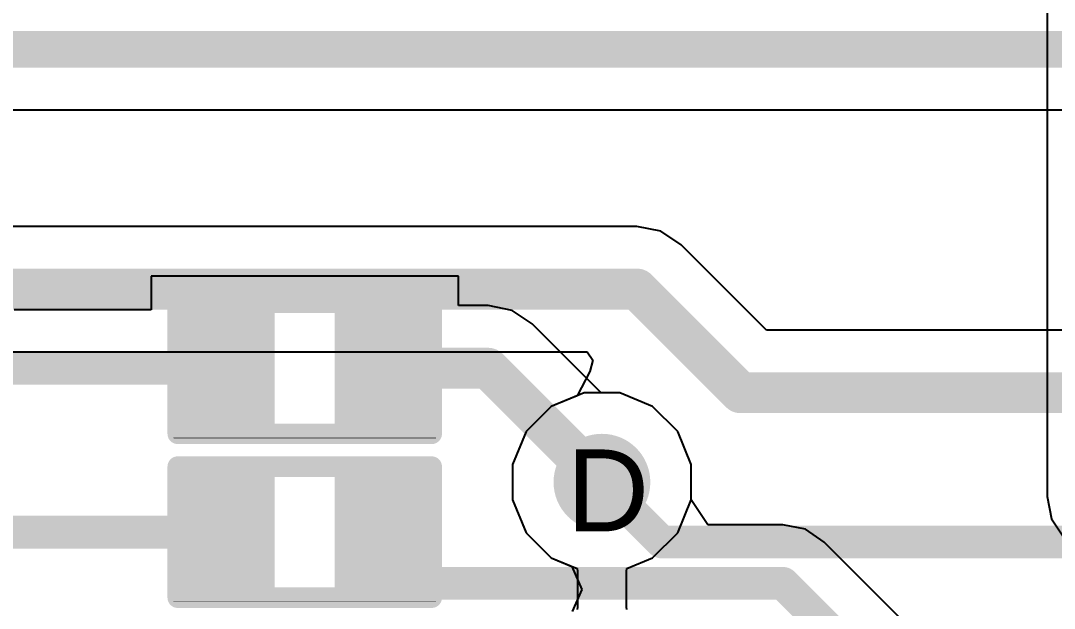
# Model space of a CAD drawing. Header units: inches. Extents: x -11 to 5428, y 0 to 5423.
# Drawn here: x 127.58 to 133.98, y 65.11 to 68.75 of the extents above; entities that cross this region are included whole.
import ezdxf

# ---------------------------------------------------------------- set-up
doc = ezdxf.new("R2010")
doc.units = ezdxf.units.IN
for name, color, linetype in [('Bottom Layer', 5, 'Continuous'), ('Drill Drawing', 1, 'Continuous'), ('GND', 16, 'Continuous'), ('PWR', 76, 'Continuous'), ('Top Layer', 1, 'Continuous'), ('Top Overlay', 2, 'Continuous'), ('Top Paste', 8, 'Continuous'), ('Top Solder', 216, 'Continuous'), ('Via Holes', 16, 'Continuous')]:
    doc.layers.add(name, color=color, linetype=linetype)
doc.styles.add('Arial', font='', dxfattribs={"height": 0.2})
doc.styles.get('Arial').set_extended_font_data('Arial')

# ---------------------------------------------------------------- blocks, each defined once
blk = doc.blocks.new('R___0402_466')
at = {"layer": 'Top Layer'}
for points in [[(-0.6985, -0.3175), (-0.6985, 0.3175), (-0.2413, 0.3175), (-0.2413, -0.3175)], [(0.2413, -0.3175), (0.2413, 0.3175), (0.6985, 0.3175), (0.6985, -0.3175)]]:
    blk.add_hatch(color=1, dxfattribs=at).paths.add_polyline_path(points)
at = {"layer": 'Top Paste'}
for points in [[(-0.6985, -0.3175), (-0.6985, 0.3175), (-0.2413, 0.3175), (-0.2413, -0.3175)], [(0.2413, -0.3175), (0.2413, 0.3175), (0.6985, 0.3175), (0.6985, -0.3175)]]:
    blk.add_hatch(color=8, dxfattribs=at).paths.add_polyline_path(points)
at = {"layer": 'Top Solder'}
for points in [[(-0.7535, -0.3725), (-0.7535, 0.3725), (-0.1863, 0.3725), (-0.1863, -0.3725)], [(0.1863, -0.3725), (0.1863, 0.3725), (0.7535, 0.3725), (0.7535, -0.3725)]]:
    blk.add_hatch(color=216, dxfattribs=at).paths.add_polyline_path(points)
at = {"layer": 'Top Overlay'}
for points in [[(-0.7874, 0.4064, 0.127, 0.127, 0), (0.7874, 0.4064, 0.127, 0.127, 0)], [(-0.7874, -0.4064, 0.127, 0.127, 0), (-0.7874, 0.4064, 0.127, 0.127, 0)], [(0.7874, -0.4064, 0.127, 0.127, 0), (0.7874, 0.4064, 0.127, 0.127, 0)], [(-0.7874, -0.4064, 0.127, 0.127, 0), (0.7874, -0.4064, 0.127, 0.127, 0)], [(-0.8128, -0.4318, 0.00323, 0.00323, 0), (0.8128, -0.4318, 0.00323, 0.00323, 0)]]:
    blk.add_lwpolyline(points, format="xyseb", dxfattribs=at)
for points in [[(-0.8192, 0.4064, 0.0635, 0.0635, 1), (-0.7557, 0.4064, 0.0635, 0.0635, 1)], [(-0.8192, 0.4064, 0.0635, 0.0635, 1), (-0.7557, 0.4064, 0.0635, 0.0635, 1)], [(0.7556, 0.4064, 0.0635, 0.0635, 1), (0.8191, 0.4064, 0.0635, 0.0635, 1)], [(0.7556, 0.4064, 0.0635, 0.0635, 1), (0.8191, 0.4064, 0.0635, 0.0635, 1)], [(-0.8192, -0.4064, 0.0635, 0.0635, 1), (-0.7557, -0.4064, 0.0635, 0.0635, 1)], [(-0.8192, -0.4064, 0.0635, 0.0635, 1), (-0.7557, -0.4064, 0.0635, 0.0635, 1)], [(0.7556, -0.4064, 0.0635, 0.0635, 1), (0.8191, -0.4064, 0.0635, 0.0635, 1)], [(0.7556, -0.4064, 0.0635, 0.0635, 1), (0.8191, -0.4064, 0.0635, 0.0635, 1)], [(-0.8136, -0.4318, 0.00161, 0.00161, 1), (-0.812, -0.4318, 0.00161, 0.00161, 1)], [(0.812, -0.4318, 0.00161, 0.00161, 1), (0.8136, -0.4318, 0.00161, 0.00161, 1)]]:
    blk.add_lwpolyline(points, format="xyseb", close=True, dxfattribs=at)
blk = doc.blocks.new('R___0402_467')
at = {"layer": 'Top Layer'}
for points in [[(-0.6985, -0.3175), (-0.6985, 0.3175), (-0.2413, 0.3175), (-0.2413, -0.3175)], [(0.2413, -0.3175), (0.2413, 0.3175), (0.6985, 0.3175), (0.6985, -0.3175)]]:
    blk.add_hatch(color=1, dxfattribs=at).paths.add_polyline_path(points)
at = {"layer": 'Top Paste'}
for points in [[(-0.6985, -0.3175), (-0.6985, 0.3175), (-0.2413, 0.3175), (-0.2413, -0.3175)], [(0.2413, -0.3175), (0.2413, 0.3175), (0.6985, 0.3175), (0.6985, -0.3175)]]:
    blk.add_hatch(color=8, dxfattribs=at).paths.add_polyline_path(points)
at = {"layer": 'Top Solder'}
for points in [[(-0.7535, -0.3725), (-0.7535, 0.3725), (-0.1863, 0.3725), (-0.1863, -0.3725)], [(0.1863, -0.3725), (0.1863, 0.3725), (0.7535, 0.3725), (0.7535, -0.3725)]]:
    blk.add_hatch(color=216, dxfattribs=at).paths.add_polyline_path(points)
at = {"layer": 'Top Overlay'}
for points in [[(-0.7874, 0.4064, 0.127, 0.127, 0), (0.7874, 0.4064, 0.127, 0.127, 0)], [(-0.7874, -0.4064, 0.127, 0.127, 0), (-0.7874, 0.4064, 0.127, 0.127, 0)], [(0.7874, -0.4064, 0.127, 0.127, 0), (0.7874, 0.4064, 0.127, 0.127, 0)], [(-0.7874, -0.4064, 0.127, 0.127, 0), (0.7874, -0.4064, 0.127, 0.127, 0)], [(-0.8128, -0.4318, 0.00323, 0.00323, 0), (0.8128, -0.4318, 0.00323, 0.00323, 0)]]:
    blk.add_lwpolyline(points, format="xyseb", dxfattribs=at)
for points in [[(-0.8192, 0.4064, 0.0635, 0.0635, 1), (-0.7557, 0.4064, 0.0635, 0.0635, 1)], [(-0.8192, 0.4064, 0.0635, 0.0635, 1), (-0.7557, 0.4064, 0.0635, 0.0635, 1)], [(0.7556, 0.4064, 0.0635, 0.0635, 1), (0.8191, 0.4064, 0.0635, 0.0635, 1)], [(0.7556, 0.4064, 0.0635, 0.0635, 1), (0.8191, 0.4064, 0.0635, 0.0635, 1)], [(-0.8192, -0.4064, 0.0635, 0.0635, 1), (-0.7557, -0.4064, 0.0635, 0.0635, 1)], [(-0.8192, -0.4064, 0.0635, 0.0635, 1), (-0.7557, -0.4064, 0.0635, 0.0635, 1)], [(0.7556, -0.4064, 0.0635, 0.0635, 1), (0.8191, -0.4064, 0.0635, 0.0635, 1)], [(0.7556, -0.4064, 0.0635, 0.0635, 1), (0.8191, -0.4064, 0.0635, 0.0635, 1)], [(-0.8136, -0.4318, 0.00161, 0.00161, 1), (-0.812, -0.4318, 0.00161, 0.00161, 1)], [(0.812, -0.4318, 0.00161, 0.00161, 1), (0.8136, -0.4318, 0.00161, 0.00161, 1)]]:
    blk.add_lwpolyline(points, format="xyseb", close=True, dxfattribs=at)

msp = doc.modelspace()

# ---------------------------------------------------------------- hatches: boundary and pattern name
at = {"layer": 'Bottom Layer'}
h = msp.add_hatch(color=5, dxfattribs=at)
edge = h.paths.add_edge_path()
edge.add_arc((131.1794, 65.8925), 0.3, 0, 360)
at = {"layer": 'GND'}
h = msp.add_hatch(color=16, dxfattribs=at)
edge = h.paths.add_edge_path()
edge.add_arc((131.1794, 65.8925), 0.3, 0, 360)
at = {"layer": 'PWR'}
h = msp.add_hatch(color=76, dxfattribs=at)
edge = h.paths.add_edge_path()
edge.add_arc((131.1794, 65.8925), 0.3, 0, 360)
at = {"layer": 'Top Layer'}
h = msp.add_hatch(color=1, dxfattribs=at)
edge = h.paths.add_edge_path()
edge.add_arc((131.1794, 65.8925), 0.3, 0, 360)
at = {"layer": 'Via Holes'}
h = msp.add_hatch(color=7, dxfattribs=at)
edge = h.paths.add_edge_path()
edge.add_arc((131.1794, 65.8925), 0.15, 0, 360)

# ---------------------------------------------------------------- linework, layer by layer
at = {"layer": 'Bottom Layer'}
for p, q in [((122.2107, 68.2006), (145.5924, 68.2006)), ((131.3967, 67.4781), (123.1278, 67.4781)), ((131.5454, 67.4485), (131.3967, 67.4781)), ((131.6714, 67.3643), (131.5454, 67.4485)), ((132.1997, 66.836), (131.6714, 67.3643)), ((135.2798, 66.836), (132.1997, 66.836)), ((123.1278, 66.7012), (131.0887, 66.7012)), ((131.0887, 66.7012), (131.1231, 66.6497)), ((131.1231, 66.6497), (131.104, 66.5778)), ((131.104, 66.5778), (131.0263, 66.4287)), ((131.0263, 66.4287), (130.8656, 66.3621)), ((130.8656, 66.3621), (130.7098, 66.2063)), ((130.7098, 66.2063), (130.6254, 66.0027)), ((130.6254, 66.0027), (130.6254, 65.7823)), ((130.6254, 65.7823), (130.7098, 65.5787)), ((130.7098, 65.5787), (130.8656, 65.4228)), ((130.8656, 65.4228), (130.9927, 65.3702)), ((130.9927, 65.3702), (131.0549, 65.2281)), ((131.0549, 65.2281), (130.9951, 65.0901))]:
    msp.add_line(p, q, dxfattribs=at)
for points in [[(121.983, 68.5761, 0.2286, 0.2286, 0), (164.8206, 68.5761, 0.2286, 0.2286, 0)], [(122.7328, 67.0896, 0.254, 0.254, 0), (131.3967, 67.0896, 0.254, 0.254, 0)], [(131.3967, 67.0896, 0.254, 0.254, 0), (132.0388, 66.4475, 0.254, 0.254, 0)], [(132.0388, 66.4475, 0.254, 0.254, 0), (169.1014, 66.4475, 0.254, 0.254, 0)], [(131.1794, 65.8925, 0.2032, 0.2032, 0), (131.55, 65.5219, 0.2032, 0.2032, 0)], [(131.55, 65.5219, 0.2032, 0.2032, 0), (139.4397, 65.5219, 0.2032, 0.2032, 0)]]:
    msp.add_lwpolyline(points, format="xyseb", dxfattribs=at)
for points in [[(131.3332, 67.0896, 0.127, 0.127, 1), (131.4602, 67.0896, 0.127, 0.127, 1)], [(131.3332, 67.0896, 0.127, 0.127, 1), (131.4602, 67.0896, 0.127, 0.127, 1)], [(131.9753, 66.4475, 0.127, 0.127, 1), (132.1023, 66.4475, 0.127, 0.127, 1)], [(131.9753, 66.4475, 0.127, 0.127, 1), (132.1023, 66.4475, 0.127, 0.127, 1)], [(131.1286, 65.8925, 0.1016, 0.1016, 1), (131.2302, 65.8925, 0.1016, 0.1016, 1)], [(131.4992, 65.5219, 0.1016, 0.1016, 1), (131.6008, 65.5219, 0.1016, 0.1016, 1)], [(131.4992, 65.5219, 0.1016, 0.1016, 1), (131.6008, 65.5219, 0.1016, 0.1016, 1)]]:
    msp.add_lwpolyline(points, format="xyseb", close=True, dxfattribs=at)
at = {"layer": 'GND'}
for p, q in [((131.0692, 66.4465), (130.8656, 66.3621)), ((131.2896, 66.4465), (131.0692, 66.4465)), ((131.4932, 66.3621), (131.2896, 66.4465)), ((130.8656, 66.3621), (130.7098, 66.2063)), ((131.6491, 66.2063), (131.4932, 66.3621)), ((130.7098, 66.2063), (130.6254, 66.0027)), ((131.7334, 66.0027), (131.6491, 66.2063)), ((130.6254, 66.0027), (130.6254, 65.7823)), ((131.7334, 65.7823), (131.7334, 66.0027)), ((130.6254, 65.7823), (130.7098, 65.5787)), ((131.6491, 65.5787), (131.7334, 65.7823)), ((130.7098, 65.5787), (130.8656, 65.4228)), ((131.4932, 65.4228), (131.6491, 65.5787)), ((130.8656, 65.4228), (131.0254, 65.3566)), ((131.3335, 65.3566), (131.4932, 65.4228)), ((131.0254, 65.3566), (131.0282, 65.3415)), ((131.0282, 65.3415), (131.0282, 65.1178)), ((131.3307, 65.3415), (131.3335, 65.3566)), ((131.3307, 65.1178), (131.3307, 65.3415)), ((131.0282, 65.1178), (131.0254, 65.1026)), ((131.3335, 65.1026), (131.3307, 65.1178))]:
    msp.add_line(p, q, dxfattribs=at)
at = {"layer": 'PWR'}
for p, q in [((131.0692, 66.4465), (130.8656, 66.3621)), ((131.2896, 66.4465), (131.0692, 66.4465)), ((131.4932, 66.3621), (131.2896, 66.4465)), ((130.8656, 66.3621), (130.7098, 66.2063)), ((131.6491, 66.2063), (131.4932, 66.3621)), ((130.7098, 66.2063), (130.6254, 66.0027)), ((131.7334, 66.0027), (131.6491, 66.2063)), ((130.6254, 66.0027), (130.6254, 65.7823)), ((131.7334, 65.7823), (131.7334, 66.0027)), ((130.6254, 65.7823), (130.7098, 65.5787)), ((131.6491, 65.5787), (131.7334, 65.7823)), ((130.7098, 65.5787), (130.8656, 65.4228)), ((131.4932, 65.4228), (131.6491, 65.5787)), ((130.8656, 65.4228), (131.0254, 65.3566)), ((131.3335, 65.3566), (131.4932, 65.4228)), ((131.0254, 65.3566), (131.0282, 65.3415)), ((131.0282, 65.3415), (131.0282, 65.1178)), ((131.3307, 65.3415), (131.3335, 65.3566)), ((131.3307, 65.1178), (131.3307, 65.3415)), ((131.0282, 65.1178), (131.0254, 65.1026)), ((131.3335, 65.1026), (131.3307, 65.1178))]:
    msp.add_line(p, q, dxfattribs=at)
at = {"layer": 'Top Layer'}
for p, q in [((133.9398, 73.8632), (133.9398, 65.8037)), ((130.2892, 67.1703), (128.3842, 67.1703)), ((128.3842, 67.1703), (128.3842, 66.9614)), ((130.2892, 66.9873), (130.2892, 67.1703)), ((130.4731, 66.9873), (130.2892, 66.9873)), ((130.6218, 66.9577), (130.4731, 66.9873)), ((128.3842, 66.9614), (127.536, 66.9614)), ((130.7478, 66.8735), (130.6218, 66.9577)), ((131.1748, 66.4465), (130.7478, 66.8735)), ((131.2896, 66.4465), (131.1748, 66.4465)), ((131.4932, 66.3621), (131.2896, 66.4465)), ((131.6491, 66.2063), (131.4932, 66.3621)), ((131.7334, 66.0027), (131.6491, 66.2063)), ((131.7334, 65.7823), (131.7334, 66.0027)), ((131.8366, 65.6279), (131.7334, 65.7823)), ((133.9398, 65.8037), (133.9398, 65.8036)), ((133.9398, 65.8036), (133.9674, 65.6649)), ((132.3018, 65.6279), (131.8366, 65.6279)), ((132.3019, 65.6279), (132.3018, 65.6279)), ((132.4406, 65.6003), (132.3019, 65.6279)), ((133.9674, 65.6649), (134.046, 65.5473)), ((132.5582, 65.5217), (132.4406, 65.6003)), ((133.1635, 64.9164), (132.5582, 65.5217))]:
    msp.add_line(p, q, dxfattribs=at)
for points in [[(129.8066, 66.5988, 0.254, 0.254, 0), (130.4731, 66.5988, 0.254, 0.254, 0)], [(130.4731, 66.5988, 0.254, 0.254, 0), (131.1794, 65.8925, 0.254, 0.254, 0)], [(127.3858, 66.5988, 0.2032, 0.2032, 0), (128.8668, 66.5988, 0.2032, 0.2032, 0)], [(127.1132, 65.5828, 0.2032, 0.2032, 0), (128.8668, 65.5828, 0.2032, 0.2032, 0)], [(129.8066, 65.4939, 0.2032, 0.2032, 0), (129.8066, 65.5828, 0.2032, 0.2032, 0)], [(129.8066, 65.4939, 0.2032, 0.2032, 0), (130.0352, 65.2653, 0.2032, 0.2032, 0)], [(130.0352, 65.2653, 0.2032, 0.2032, 0), (132.3019, 65.2653, 0.2032, 0.2032, 0)], [(132.3019, 65.2653, 0.2032, 0.2032, 0), (133.0134, 64.5538, 0.2032, 0.2032, 0)]]:
    msp.add_lwpolyline(points, format="xyseb", dxfattribs=at)
for points in [[(129.7431, 66.5988, 0.127, 0.127, 1), (129.8701, 66.5988, 0.127, 0.127, 1)], [(130.4096, 66.5988, 0.127, 0.127, 1), (130.5366, 66.5988, 0.127, 0.127, 1)], [(130.4096, 66.5988, 0.127, 0.127, 1), (130.5366, 66.5988, 0.127, 0.127, 1)], [(128.816, 66.5988, 0.1016, 0.1016, 1), (128.9176, 66.5988, 0.1016, 0.1016, 1)], [(131.1159, 65.8925, 0.127, 0.127, 1), (131.2429, 65.8925, 0.127, 0.127, 1)], [(128.816, 65.5828, 0.1016, 0.1016, 1), (128.9176, 65.5828, 0.1016, 0.1016, 1)], [(129.7558, 65.5828, 0.1016, 0.1016, 1), (129.8574, 65.5828, 0.1016, 0.1016, 1)], [(129.7558, 65.4939, 0.1016, 0.1016, 1), (129.8574, 65.4939, 0.1016, 0.1016, 1)], [(129.7558, 65.4939, 0.1016, 0.1016, 1), (129.8574, 65.4939, 0.1016, 0.1016, 1)], [(129.9844, 65.2653, 0.1016, 0.1016, 1), (130.086, 65.2653, 0.1016, 0.1016, 1)], [(129.9844, 65.2653, 0.1016, 0.1016, 1), (130.086, 65.2653, 0.1016, 0.1016, 1)], [(132.2511, 65.2653, 0.1016, 0.1016, 1), (132.3527, 65.2653, 0.1016, 0.1016, 1)], [(132.2511, 65.2653, 0.1016, 0.1016, 1), (132.3527, 65.2653, 0.1016, 0.1016, 1)]]:
    msp.add_lwpolyline(points, format="xyseb", close=True, dxfattribs=at)

# ---------------------------------------------------------------- block references
for name, p in [('R___0402_467', (129.3367, 66.5988)), ('R___0402_466', (129.3367, 65.5828))]:
    msp.add_blockref(name, p)

# ---------------------------------------------------------------- texts
at = {"layer": 'Drill Drawing', "style": 'Arial'}
msp.add_text('D', height=0.508, dxfattribs=at).set_placement((130.9594, 65.5878))

doc.saveas('drawing.dxf')
